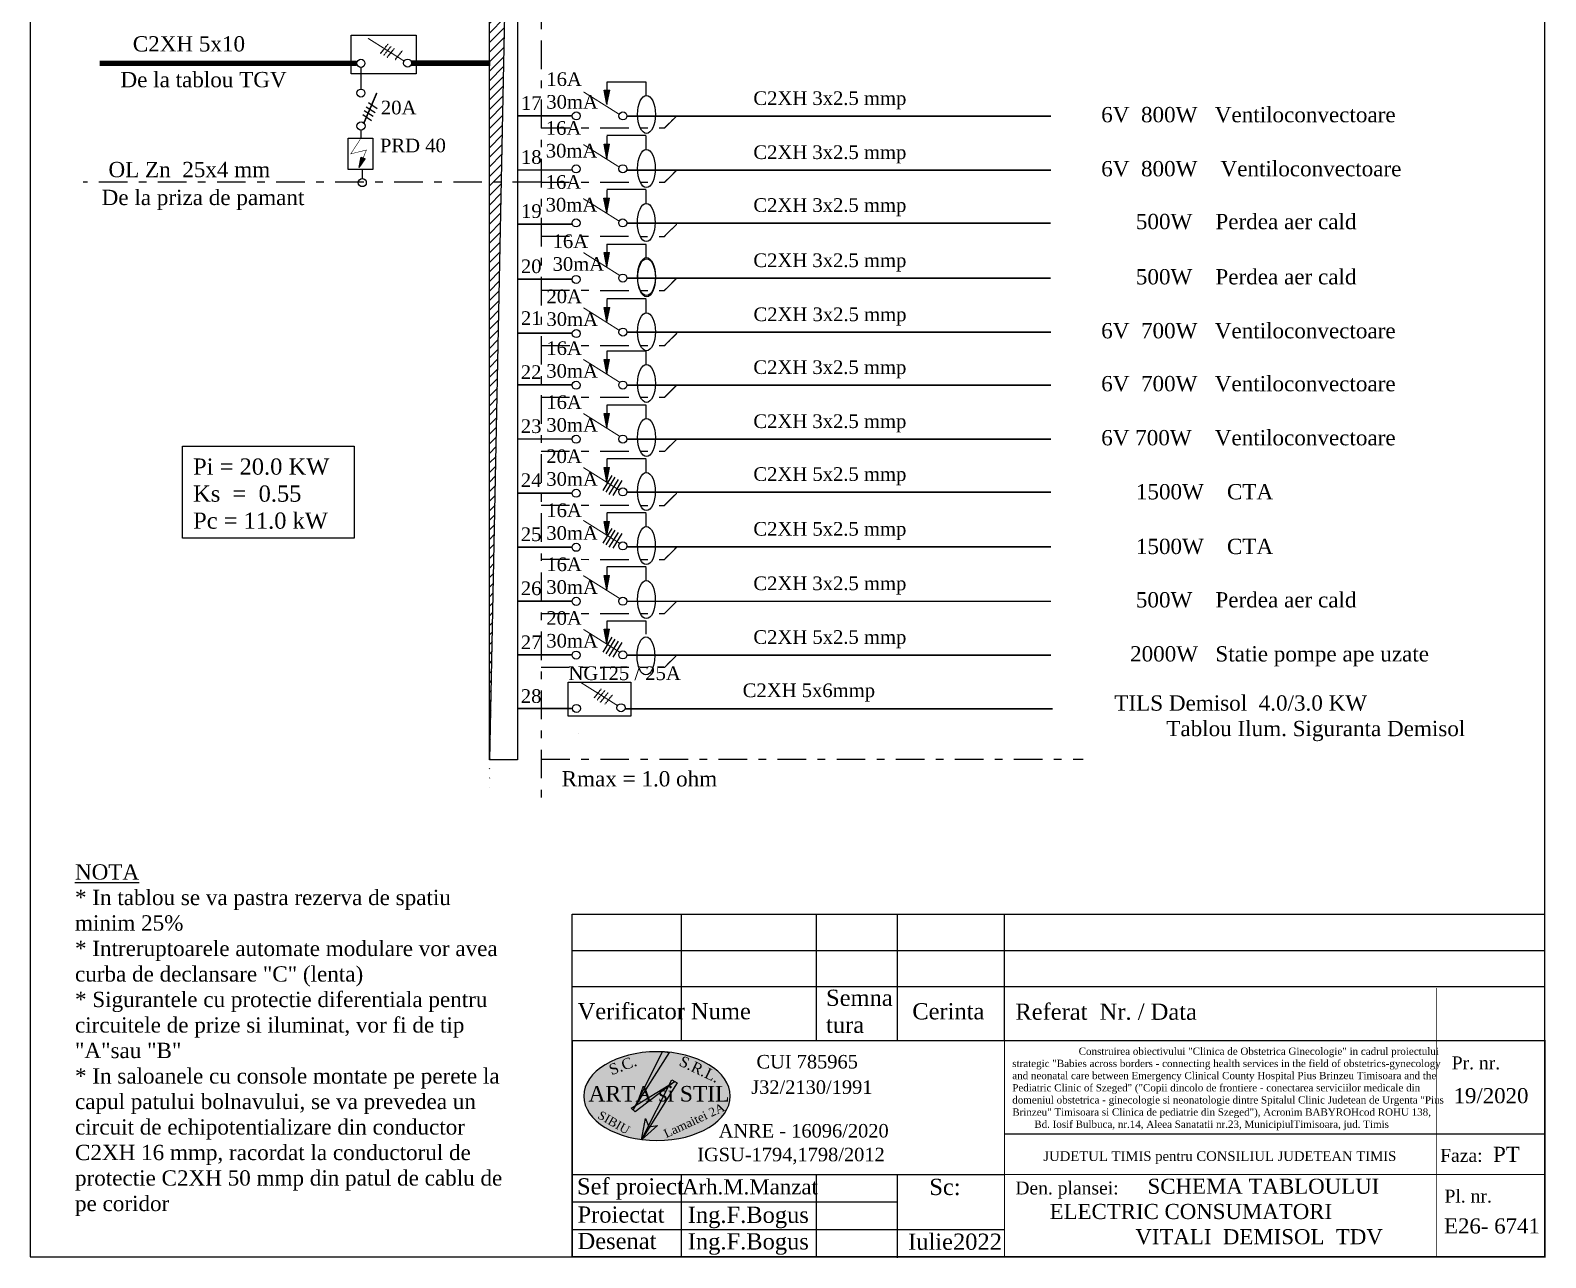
# Model space of a CAD drawing. Header units: inches. Extents: x -369701 to 85886, y 28217 to 66726.
# Drawn here: x -314203 to -300179, y 28219 to 39575 of the extents above; entities that cross this region are included whole.
import ezdxf

# ---------------------------------------------------------------- set-up
doc = ezdxf.new("R2010")
doc.units = ezdxf.units.IN
doc.header["$MEASUREMENT"] = 0
doc.linetypes.add('DOUBLE_DASHED', pattern=[1.093611, 0.529167, -0.211667, 0.141111, -0.211667])
doc.layers.add('Circuite', color=7, linetype='Continuous', lineweight=25)
doc.layers.add('Circuite incendiu', color=1, linetype='Continuous', lineweight=25)
for name, color, linetype in [('circuite iluminat normal', 7, 'Continuous'), ('ELECTRICAL', 7, 'Continuous'), ('Texte', 7, 'Continuous')]:
    doc.layers.add(name, color=color, linetype=linetype)
doc.styles.get("Standard").update_dxf_attribs({"font": 'arial.ttf'})

msp = doc.modelspace()

# ---------------------------------------------------------------- hatches: boundary and pattern name
at = {"layer": 'Circuite', "linetype": 'Continuous'}
h = msp.add_hatch(color=256, dxfattribs=at)
h.paths.add_polyline_path([(-308866, 38891), (-308866, 39021), (-308893, 39021)])
h.paths.add_polyline_path([(-308840, 39021), (-308866, 39021), (-308866, 38891)])
h = msp.add_hatch(color=256, dxfattribs=at)
h.paths.add_polyline_path([(-308866, 38891), (-308866, 39021), (-308893, 39021)])
h.paths.add_polyline_path([(-308840, 39021), (-308866, 39021), (-308866, 38891)])
h = msp.add_hatch(color=256, dxfattribs=at)
h.paths.add_polyline_path([(-308867, 38391), (-308867, 38521), (-308893, 38521)])
h.paths.add_polyline_path([(-308841, 38521), (-308867, 38521), (-308867, 38391)])
h = msp.add_hatch(color=256, dxfattribs=at)
h.paths.add_polyline_path([(-311123, 38394), (-311141, 38402), (-311157, 38312)])
h.paths.add_polyline_path([(-311103, 38386), (-311123, 38394), (-311157, 38312), (-311158, 38307)])
h = msp.add_hatch(color=256, dxfattribs=at)
h.paths.add_polyline_path([(-308868, 37891), (-308868, 38021), (-308895, 38021)])
h.paths.add_polyline_path([(-308842, 38021), (-308868, 38021), (-308868, 37891)])
h = msp.add_hatch(color=256, dxfattribs=at)
h.paths.add_polyline_path([(-308867, 37391), (-308867, 37521), (-308893, 37521)])
h.paths.add_polyline_path([(-308841, 37521), (-308867, 37521), (-308867, 37391)])
h = msp.add_hatch(color=256, dxfattribs=at)
h.paths.add_polyline_path([(-308866, 36880), (-308866, 37010), (-308893, 37010)])
h.paths.add_polyline_path([(-308840, 37010), (-308866, 37010), (-308866, 36880)])
h = msp.add_hatch(color=256, dxfattribs=at)
h.paths.add_polyline_path([(-308866, 36880), (-308866, 37010), (-308893, 37010)])
h.paths.add_polyline_path([(-308840, 37010), (-308866, 37010), (-308866, 36880)])
h = msp.add_hatch(color=256, dxfattribs=at)
h.paths.add_polyline_path([(-308867, 36402), (-308867, 36531), (-308893, 36531)])
h.paths.add_polyline_path([(-308841, 36531), (-308867, 36531), (-308867, 36402)])
h = msp.add_hatch(color=256, dxfattribs=at)
h.paths.add_polyline_path([(-308867, 36402), (-308867, 36531), (-308893, 36531)])
h.paths.add_polyline_path([(-308841, 36531), (-308867, 36531), (-308867, 36402)])
h = msp.add_hatch(color=256, dxfattribs=at)
h.paths.add_polyline_path([(-308867, 35902), (-308867, 36031), (-308893, 36031)])
h.paths.add_polyline_path([(-308841, 36031), (-308867, 36031), (-308867, 35902)])
h = msp.add_hatch(color=256, dxfattribs=at)
h.paths.add_polyline_path([(-308867, 35902), (-308867, 36031), (-308893, 36031)])
h.paths.add_polyline_path([(-308841, 36031), (-308867, 36031), (-308867, 35902)])
h = msp.add_hatch(color=256, dxfattribs=at)
h.paths.add_polyline_path([(-308867, 35402), (-308867, 35531), (-308893, 35531)])
h.paths.add_polyline_path([(-308841, 35531), (-308867, 35531), (-308867, 35402)])
h = msp.add_hatch(color=256, dxfattribs=at)
h.paths.add_polyline_path([(-308867, 35402), (-308867, 35531), (-308893, 35531)])
h.paths.add_polyline_path([(-308841, 35531), (-308867, 35531), (-308867, 35402)])
h = msp.add_hatch(color=256, dxfattribs=at)
h.paths.add_polyline_path([(-308867, 34902), (-308867, 35031), (-308893, 35031)])
h.paths.add_polyline_path([(-308841, 35031), (-308867, 35031), (-308867, 34902)])
h = msp.add_hatch(color=256, dxfattribs=at)
h.paths.add_polyline_path([(-308867, 34902), (-308867, 35031), (-308893, 35031)])
h.paths.add_polyline_path([(-308841, 35031), (-308867, 35031), (-308867, 34902)])
h = msp.add_hatch(color=256, dxfattribs=at)
h.paths.add_polyline_path([(-308867, 34402), (-308867, 34531), (-308893, 34531)])
h.paths.add_polyline_path([(-308841, 34531), (-308867, 34531), (-308867, 34402)])
h = msp.add_hatch(color=256, dxfattribs=at)
h.paths.add_polyline_path([(-308867, 34402), (-308867, 34531), (-308893, 34531)])
h.paths.add_polyline_path([(-308841, 34531), (-308867, 34531), (-308867, 34402)])
h = msp.add_hatch(color=256, dxfattribs=at)
h.paths.add_polyline_path([(-308867, 33905), (-308867, 34034), (-308893, 34034)])
h.paths.add_polyline_path([(-308841, 34034), (-308867, 34034), (-308867, 33905)])
h = msp.add_hatch(color=256, dxfattribs=at)
h.paths.add_polyline_path([(-308867, 33905), (-308867, 34034), (-308893, 34034)])
h.paths.add_polyline_path([(-308841, 34034), (-308867, 34034), (-308867, 33905)])
at = {"layer": 'Circuite incendiu'}
h = msp.add_hatch(dxfattribs=at)
h.set_pattern_fill('ANSI31', color=256, scale=500, style=0)
h.set_pattern_definition([(45, (-1910355.79, -1103089.01), (-44.1941738, 44.1941738), [])])
h.paths.add_polyline_path([(-309954, 38170), (-309843, 38170), (-309695, 45694), (-309954, 45694)])
h.paths.add_polyline_path([(-309954, 32512), (-309843, 38170), (-309954, 38170)])
at = {"layer": 'ELECTRICAL', "linetype": 'Continuous', "true_color": 0x7fd2f5}
h = msp.add_hatch(color=141, dxfattribs=at)
edge = h.paths.add_edge_path()
edge.add_ellipse((-308403, 29714), major_axis=(-678, 0), ratio=0.605763, start_angle=0, end_angle=360, ccw=False)
h.paths.add_polyline_path([(-308378, 29408), (-307807, 29675), (-307755, 29563), (-308326, 29296)], flags=9)
h.paths.add_polyline_path([(-308927, 29610), (-308631, 29442), (-308692, 29336), (-308987, 29504)], flags=24)
h.paths.add_polyline_path([(-308177, 30125), (-307805, 29948), (-307871, 29811), (-308243, 29988)], flags=25)
h.paths.add_polyline_path([(-308891, 30015), (-308624, 30116), (-308571, 29973), (-308837, 29872)], flags=25)
h.paths.add_polyline_path([(-309080, 29844), (-307739, 29844), (-307739, 29621), (-309080, 29621)], flags=25)
at = {"layer": 'ELECTRICAL', "linetype": 'Continuous'}
h = msp.add_hatch(color=1, dxfattribs=at)
h.paths.add_polyline_path([(-308286, 30119), (-308353, 30126), (-308602, 29628), (-308594, 29633)])
h.paths.add_polyline_path([(-308602, 29628), (-308642, 29604), (-308624, 29586)])
h.paths.add_polyline_path([(-308594, 29633), (-308602, 29628), (-308624, 29586)], flags=17)
h.paths.add_polyline_path([(-308296, 29803), (-308289, 29817), (-308594, 29633), (-308624, 29586), (-308605, 29568)])
h.paths.add_polyline_path([(-308238, 29848), (-308289, 29817), (-308296, 29803)], flags=17)
h.paths.add_polyline_path([(-308238, 29848), (-308296, 29803), (-308480, 29440), (-308477, 29431), (-308470, 29432), (-308217, 29836), (-308265, 29865), (-308289, 29817)])
h.paths.add_polyline_path([(-308397, 29442), (-308470, 29432), (-308547, 29310)])
h.paths.add_polyline_path([(-308470, 29432), (-308477, 29431), (-308480, 29440), (-308547, 29310)])
h.paths.add_polyline_path([(-308480, 29440), (-308509, 29508), (-308547, 29310)])

# ---------------------------------------------------------------- linework, layer by layer
at = {"layer": 'Circuite', "linetype": 'DOUBLE_DASHED', "ltscale": 500}
for p, q in [((-309476, 44402), (-309476, 32385)), ((-309476, 38170), (-313713, 38170))]:
    msp.add_line(p, q, dxfattribs=at)
at = {"layer": 'Circuite', "linetype": 'Continuous'}
for p, q in [((-308893, 39021), (-308840, 39021)), ((-308866, 38891), (-308893, 39021)), ((-308893, 39021), (-308840, 39021)), ((-308866, 39096), (-308866, 38890)), ((-308502, 39096), (-308866, 39096)), ((-308866, 38891), (-308840, 39021)), ((-308866, 38891), (-308840, 39021)), ((-308502, 38974), (-308502, 39095)), ((-311093, 38868), (-311012, 38814)), ((-311074, 38907), (-310993, 38852)), ((-311126, 38796), (-311045, 38742)), ((-311113, 38835), (-311031, 38781)), ((-308503, 38601), (-308867, 38601)), ((-308867, 38596), (-308867, 38390)), ((-308503, 38474), (-308503, 38595)), ((-308867, 38391), (-308893, 38521)), ((-308893, 38521), (-308841, 38521)), ((-308867, 38391), (-308841, 38521)), ((-311159, 38307), (-311103, 38386)), ((-311158, 38307), (-311141, 38402)), ((-311141, 38402), (-311103, 38386)), ((-308868, 37891), (-308895, 38021)), ((-308895, 38021), (-308842, 38021)), ((-308504, 38101), (-308868, 38101)), ((-308868, 38096), (-308868, 37890)), ((-308868, 37891), (-308842, 38021)), ((-308504, 37974), (-308504, 38095)), ((-308867, 37596), (-308867, 37390)), ((-308503, 37595), (-308867, 37595)), ((-308503, 37474), (-308503, 37595)), ((-308867, 37391), (-308893, 37521)), ((-308893, 37521), (-308841, 37521)), ((-308867, 37391), (-308841, 37521)), ((-308502, 37090), (-308866, 37090)), ((-308866, 37085), (-308866, 36880)), ((-308502, 36963), (-308502, 37084)), ((-308893, 37010), (-308840, 37010)), ((-308866, 36880), (-308893, 37010)), ((-308893, 37010), (-308840, 37010)), ((-308866, 36880), (-308840, 37010)), ((-308866, 36880), (-308840, 37010)), ((-308867, 36607), (-308867, 36401)), ((-308503, 36607), (-308867, 36607)), ((-308503, 36485), (-308503, 36606)), ((-308893, 36531), (-308841, 36531)), ((-308867, 36402), (-308893, 36531)), ((-308893, 36531), (-308841, 36531)), ((-308867, 36402), (-308841, 36531)), ((-308867, 36402), (-308841, 36531)), ((-308867, 36107), (-308867, 35901)), ((-308503, 36107), (-308867, 36107)), ((-308503, 35985), (-308503, 36106)), ((-308893, 36031), (-308841, 36031)), ((-308867, 35902), (-308893, 36031)), ((-308893, 36031), (-308841, 36031)), ((-308867, 35902), (-308841, 36031)), ((-308867, 35902), (-308841, 36031)), ((-308893, 35531), (-308841, 35531)), ((-308867, 35402), (-308893, 35531)), ((-308893, 35531), (-308841, 35531)), ((-308503, 35611), (-308867, 35611)), ((-308867, 35607), (-308867, 35401)), ((-308867, 35402), (-308841, 35531)), ((-308867, 35402), (-308841, 35531)), ((-308503, 35485), (-308503, 35605)), ((-308503, 35111), (-308867, 35111)), ((-308867, 35107), (-308867, 34901)), ((-308503, 34985), (-308503, 35105)), ((-308893, 35031), (-308841, 35031)), ((-308867, 34902), (-308893, 35031)), ((-308893, 35031), (-308841, 35031)), ((-308867, 34902), (-308841, 35031)), ((-308867, 34902), (-308841, 35031)), ((-308893, 34531), (-308841, 34531)), ((-308867, 34402), (-308893, 34531)), ((-308893, 34531), (-308841, 34531)), ((-308503, 34611), (-308867, 34611)), ((-308867, 34607), (-308867, 34401)), ((-308867, 34402), (-308841, 34531)), ((-308867, 34402), (-308841, 34531)), ((-308503, 34485), (-308503, 34605)), ((-308867, 34110), (-308867, 33904)), ((-308503, 34110), (-308867, 34110)), ((-308503, 33988), (-308503, 34109)), ((-308893, 34034), (-308841, 34034)), ((-308867, 33905), (-308893, 34034)), ((-308893, 34034), (-308841, 34034)), ((-308867, 33905), (-308841, 34034)), ((-308867, 33905), (-308841, 34034))]:
    msp.add_line(p, q, dxfattribs=at)
at = {"layer": 'Circuite'}
for p, q in [((-308901, 35318), (-308817, 35456)), ((-308873, 35302), (-308789, 35440)), ((-308844, 35281), (-308760, 35419)), ((-308809, 35271), (-308724, 35409)), ((-308902, 34830), (-308817, 34967)), ((-308874, 34814), (-308789, 34951)), ((-308844, 34793), (-308760, 34930)), ((-308809, 34783), (-308725, 34920)), ((-308901, 33821), (-308817, 33959)), ((-308873, 33806), (-308789, 33943)), ((-308844, 33784), (-308760, 33922)), ((-308809, 33774), (-308724, 33912))]:
    msp.add_line(p, q, dxfattribs=at)
at = {"layer": 'Circuite', "linetype": 'Continuous', "ltscale": 2}
msp.add_line((-305181, 29365), (-300179, 29365), dxfattribs=at)
at = {"layer": 'Circuite', "linetype": 'Continuous'}
for points in [[(-300187, 28227), (-300187, 46304), (-314203, 46304), (-314203, 28227)], [(-311232, 39531), (-310631, 39531), (-310631, 39173), (-311232, 39173)], [(-311260, 38579), (-311034, 38579), (-311034, 38288), (-311260, 38288)], [(-312795, 35729), (-311206, 35729), (-311206, 34875), (-312795, 34875)]]:
    msp.add_lwpolyline(points, close=True, dxfattribs=at)
at = {"layer": 'Circuite', "linetype": 'Continuous', "flags": 128}
for points, const_width in [([(-311142, 39237), (-311142, 39032)], 10.1), ([(-311115, 38719), (-310996, 38996)], 15), ([(-311149, 38567), (-311237, 38432), (-311092, 38468), (-311149, 38330), (-311149, 38330)], 5.06), ([(-311142, 38652), (-311142, 38579)], 10.1), ([(-311130, 38288), (-311130, 38202)], 10.1)]:
    msp.add_lwpolyline(points, dxfattribs=dict(at, const_width=const_width))
at = {"layer": 'Circuite', "linetype": 'Continuous'}
for centre in [(-311143, 38995), (-311142, 38690), (-311130, 38166)]:
    msp.add_circle(centre, 37.2, dxfattribs=at)
for centre in [(-308500, 38797), (-308500, 38797), (-308500, 38797), (-308501, 38297), (-308502, 37797), (-308500, 37297), (-308499, 37286), (-308500, 36786), (-308500, 36308), (-308500, 35808), (-308501, 35308), (-308501, 34808), (-308501, 34308), (-308505, 33787)]:
    msp.add_ellipse(centre, major_axis=(0, 176), ratio=0.466655, dxfattribs=at)
at = {"layer": 'circuite iluminat normal'}
msp.add_lwpolyline([(-309954, 45694), (-309695, 45694), (-309695, 32825), (-309954, 32825)], close=True, dxfattribs=at)
at = {"layer": 'ELECTRICAL', "linetype": 'Continuous'}
for p, q in [((-309695, 45694), (-309954, 32825)), ((-311180, 39270), (-311180, 39270)), ((-309133, 33289), (-309133, 33289)), ((-309127, 33067), (-309127, 33067)), ((-308353, 30126), (-308624, 29586)), ((-308624, 29586), (-308286, 30119)), ((-308353, 30126), (-308286, 30119)), ((-308642, 29604), (-308238, 29848)), ((-308238, 29848), (-308605, 29568)), ((-308547, 29310), (-308265, 29865)), ((-308217, 29836), (-308547, 29310)), ((-308265, 29865), (-308217, 29836)), ((-308605, 29568), (-308642, 29604)), ((-308547, 29310), (-308509, 29508)), ((-308509, 29508), (-308477, 29431)), ((-308397, 29442), (-308547, 29310)), ((-308477, 29431), (-308397, 29442))]:
    msp.add_line(p, q, dxfattribs=at)
at = {"layer": 'ELECTRICAL', "linetype": 'DOUBLE_DASHED'}
for p, q in [((-310961, 39362), (-310892, 39448)), ((-310931, 39344), (-310862, 39430)), ((-310901, 39324), (-310831, 39410)), ((-310826, 39303), (-310757, 39389)), ((-308332, 38672), (-308219, 38786)), ((-308333, 38169), (-308219, 38283)), ((-308333, 38169), (-308219, 38283)), ((-308334, 37669), (-308220, 37783)), ((-308334, 37669), (-308220, 37783)), ((-308333, 37169), (-308219, 37283)), ((-308332, 36659), (-308218, 36772)), ((-308333, 36180), (-308219, 36294)), ((-308333, 35680), (-308219, 35794)), ((-308333, 35180), (-308219, 35294)), ((-308333, 34680), (-308219, 34794)), ((-308333, 34180), (-308219, 34294)), ((-308333, 33683), (-308219, 33797)), ((-308985, 33398), (-308916, 33484)), ((-308956, 33380), (-308886, 33466)), ((-308925, 33360), (-308856, 33446)), ((-308883, 33341), (-308814, 33428))]:
    msp.add_line(p, q, dxfattribs=at)
at = {"layer": 'ELECTRICAL', "linetype": 'DOUBLE_DASHED', "ltscale": 500}
for p, q in [((-309475, 38673), (-308332, 38672)), ((-309476, 38170), (-308333, 38169)), ((-309477, 37670), (-308334, 37669)), ((-309476, 37170), (-308333, 37169)), ((-309475, 36659), (-308332, 36659)), ((-309476, 36181), (-308333, 36180)), ((-309476, 35681), (-308333, 35680)), ((-309476, 35181), (-308333, 35180)), ((-309476, 34681), (-308333, 34680)), ((-309476, 34181), (-308333, 34180)), ((-309476, 33684), (-308333, 33683)), ((-309474, 32832), (-304458, 32833))]:
    msp.add_line(p, q, dxfattribs=at)
at = {"layer": 'ELECTRICAL', "linetype": 'Continuous', "flags": 128}
for points, const_width in [([(-310743, 39291), (-311078, 39502)], 10.1), ([(-311181, 39270), (-313560, 39270)], 50.6), ([(-310675, 39271), (-309944, 39271)], 50.6), ([(-308747, 38795), (-309083, 39006)], 10.1), ([(-308747, 38795), (-309083, 39006)], 10.1), ([(-309696, 38783), (-309187, 38783)], 15.2), ([(-308681, 38781), (-304758, 38781)], 15.2), ([(-308749, 38308), (-309084, 38519)], 10.1), ([(-308749, 38308), (-309084, 38519)], 10.1), ([(-308749, 38308), (-309084, 38519)], 10.1), ([(-309696, 38283), (-309188, 38283)], 15.2), ([(-308681, 38281), (-304758, 38281)], 15.2), ([(-308750, 37808), (-309086, 38019)], 10.1), ([(-308750, 37808), (-309086, 38019)], 10.1), ([(-308750, 37808), (-309086, 38019)], 10.1), ([(-309698, 37783), (-309189, 37783)], 15.2), ([(-308681, 37792), (-304759, 37792)], 15.2), ([(-308749, 37308), (-309084, 37519)], 10.1), ([(-308749, 37308), (-309084, 37519)], 10.1), ([(-308749, 37308), (-309084, 37519)], 10.1), ([(-309696, 37272), (-309188, 37272)], 15.2), ([(-308681, 37281), (-304759, 37281)], 15.2), ([(-308748, 36797), (-309083, 37008)], 10.1), ([(-308748, 36797), (-309083, 37008)], 10.1), ([(-308748, 36797), (-309083, 37008)], 10.1), ([(-309695, 36772), (-309187, 36772)], 15.2), ([(-308680, 36782), (-304758, 36782)], 15.2), ([(-308748, 36319), (-309084, 36530)], 10.1), ([(-308748, 36319), (-309084, 36530)], 10.1), ([(-308748, 36319), (-309084, 36530)], 10.1), ([(-309696, 36294), (-309188, 36294)], 15.2), ([(-309696, 36294), (-309188, 36294)], 15.2), ([(-308680, 36292), (-304758, 36292)], 15.2), ([(-308748, 35819), (-309084, 36030)], 10.1), ([(-308748, 35819), (-309084, 36030)], 10.1), ([(-308748, 35819), (-309084, 36030)], 10.1), ([(-309696, 35794), (-309188, 35794)], 15.2), ([(-309696, 35794), (-309188, 35794)], 15.2), ([(-308680, 35792), (-304758, 35792)], 15.2), ([(-308749, 35319), (-309084, 35530)], 10.1), ([(-308749, 35319), (-309084, 35530)], 10.1), ([(-308749, 35319), (-309084, 35530)], 10.1), ([(-309695, 35294), (-309187, 35294)], 15.2), ([(-308681, 35303), (-304758, 35303)], 15.2), ([(-308749, 34830), (-309085, 35041)], 10.1), ([(-309696, 34794), (-309188, 34794)], 15.2), ([(-308682, 34797), (-304758, 34797)], 15.2), ([(-308749, 34319), (-309085, 34530)], 10.1), ([(-308749, 34319), (-309085, 34530)], 10.1), ([(-308749, 34319), (-309085, 34530)], 10.1), ([(-309696, 34294), (-309188, 34294)], 15.2), ([(-308681, 34292), (-304758, 34292)], 15.2), ([(-308749, 33822), (-309084, 34033)], 10.1), ([(-308749, 33822), (-309084, 34033)], 10.1), ([(-308749, 33822), (-309084, 34033)], 10.1), ([(-309696, 33797), (-309188, 33797)], 15.2), ([(-308681, 33795), (-304758, 33795)], 15.2), ([(-308767, 33327), (-309103, 33538)], 10.1), ([(-309696, 33300), (-309188, 33300)], 15.2), ([(-308692, 33297), (-304741, 33297)], 15.2)]:
    msp.add_lwpolyline(points, dxfattribs=dict(at, const_width=const_width))
at = {"layer": 'ELECTRICAL', "linetype": 'Continuous'}
msp.add_lwpolyline([(-309226, 33544), (-308644, 33544), (-308644, 33230), (-309226, 33230)], close=True, dxfattribs=at)
for centre in [(-311143, 39270), (-310711, 39272), (-309150, 38784), (-308718, 38783), (-309151, 38293), (-308719, 38294), (-309152, 37793), (-308720, 37794), (-309151, 37270), (-308719, 37283), (-309150, 36770), (-308718, 36783), (-308718, 36783), (-309151, 36292), (-308719, 36293), (-308719, 36293), (-309151, 35792), (-308719, 35793), (-308719, 35793), (-308719, 35305), (-308719, 35305), (-309151, 35292), (-309151, 34792), (-308719, 34805), (-308719, 34805), (-309151, 34292), (-308719, 34293), (-308719, 34293), (-309151, 33795), (-308719, 33796), (-308719, 33796), (-309148, 33301), (-308736, 33307)]:
    msp.add_circle(centre, 37.2, dxfattribs=at)
at = {"layer": 'ELECTRICAL', "linetype": 'Continuous', "extrusion": (0, 0, -1)}
msp.add_ellipse((-308403, 29714), major_axis=(-678, 0), ratio=0.605763, dxfattribs=at)
at = {"layer": 'Texte', "linetype": 'Continuous'}
for p, q in [((-308176, 30562), (-308176, 31397)), ((-306926, 30562), (-306926, 31397)), ((-306176, 30562), (-306176, 31397)), ((-305187, 30562), (-305187, 31397)), ((-308176, 30227), (-308176, 31062)), ((-306926, 30227), (-306926, 31062)), ((-306176, 30227), (-306176, 31062)), ((-305187, 30227), (-305187, 31062)), ((-309187, 28989), (-305187, 28989)), ((-308176, 28227), (-308177, 28990)), ((-306926, 28227), (-306926, 28989)), ((-306176, 28219), (-306176, 28989)), ((-309187, 28735), (-306176, 28735)), ((-309187, 28481), (-305187, 28481))]:
    msp.add_line(p, q, dxfattribs=at)
at = {"layer": 'Texte', "linetype": 'Continuous', "flags": 128}
for points in [[(-309187, 30897), (-309187, 31397), (-300187, 31397)], [(-309187, 30897), (-309187, 31397), (-300187, 31397)], [(-309187, 30562), (-309187, 31062), (-300187, 31062)], [(-309187, 30562), (-309187, 31062), (-300187, 31062)], [(-309187, 30227), (-309187, 30727), (-300187, 30727)]]:
    msp.add_lwpolyline(points, dxfattribs=at)
at = {"layer": 'Texte', "linetype": 'Continuous'}
for points, const_width in [([(-301187, 28227), (-301187, 30715)], 5), ([(-305187, 28227), (-305187, 30227)], 10), ([(-309187, 28989), (-305187, 28989)], 10), ([(-305187, 28989), (-300187, 28989)], 10)]:
    msp.add_lwpolyline(points, dxfattribs=dict(at, const_width=const_width))
at = {"layer": 'Texte', "linetype": 'Continuous', "const_width": 15}
msp.add_lwpolyline([(-300187, 28227), (-309187, 28227), (-309187, 30227), (-300187, 30227)], close=True, dxfattribs=at)

# ---------------------------------------------------------------- texts
at = {"layer": 'Circuite', "linetype": 'Continuous', "attachment_point": 1}
for s, insert, char_height, width in [('{\\fTimes New Roman|b0|i0|c0|p18;16A\\P30mA}', (-309427, 39187), 126.25, 407.03), ('{\\fTimes New Roman|b0|i0|c0|p18;16A\\P30mA}', (-309427, 39187), 126.25, 407.03), ('{\\fTimes New Roman|b0|i0|c0|p18;16A\\P30mA}', (-309432, 38735), 126.25, 407.03), ('{\\fTimes New Roman|b0|i0|c0|p18;PRD 40}', (-310967, 38573), 126.38, 1127.52), ('{\\fTimes New Roman|b0|i0|c0|p18;16A\\P30mA}', (-309433, 38235), 126.25, 407.03), ('{\\fTimes New Roman|b0|i0|c0|p18;16A\\P30mA}', (-309369, 37687), 126.25, 407.03), ('{\\fTimes New Roman|b0|i0|c0|p18;20A\\P30mA}', (-309426, 37177), 126.25, 407.03), ('{\\fTimes New Roman|b0|i0|c0|p18;16A\\P30mA}', (-309427, 36698), 126.25, 407.03), ('{\\fTimes New Roman|b0|i0|c0|p18;16A\\P30mA}', (-309427, 36198), 126.25, 407.03), ('{\\fTimes New Roman|b0|i0|c0|p18;20A\\P30mA}', (-309427, 35698), 126.25, 407.03), ('{\\fTimes New Roman|b0|i0|c0|p18;16A\\P30mA}', (-309427, 35198), 126.25, 407.03), ('{\\fTimes New Roman|b0|i0|c0|p18;16A\\P30mA}', (-309427, 34698), 126.25, 407.03), ('{\\fTimes New Roman|b0|i0|c0|p18;20A\\P30mA}', (-309427, 34201), 126.25, 407.03)]:
    msp.add_mtext(s, dxfattribs=dict(at, insert=insert, char_height=char_height, width=width))
at = {"layer": 'ELECTRICAL', "linetype": 'DOUBLE_DASHED', "attachment_point": 1}
for s, insert, char_height, width in [('{\\fTimes New Roman|b0|i0|c0|p18;    C2XH 5x10}', (-313468, 39521), 141.54, 2813.98), ('{\\fTimes New Roman|b0|i0|c0|p18;C2XH 3x2.5 mmp}', (-307511, 39011), 126.38, 2813.98), ('{\\fTimes New Roman|b0|i0|c0|p18;6V  800W   Ventiloconvectoare}', (-304292, 38866), 141.54, 8555.18), ('{\\fTimes New Roman|b0|i0|c0|p18;C2XH 3x2.5 mmp}', (-307511, 38511), 126.38, 2813.98), ('{\\fTimes New Roman|b0|i0|c0|p18;OL Zn  25x4 mm}', (-313479, 38358), 141.54, 1941.33), ('{\\fTimes New Roman|b0|i0|c0|p18;6V  800W    Ventiloconvectoare}', (-304292, 38366), 141.54, 8555.18), ('{\\fTimes New Roman|b0|i0|c0|p18;C2XH 3x2.5 mmp}', (-307511, 38022), 126.38, 2813.98), ('{\\fTimes New Roman|b0|i0|c0|p18;      500W    Perdea aer cald}', (-304292, 37877), 141.54, 8555.18), ('{\\fTimes New Roman|b0|i0|c0|p18;C2XH 3x2.5 mmp}', (-307511, 37511), 126.38, 2813.98), ('{\\fTimes New Roman|b0|i0|c0|p18;      500W    Perdea aer cald}', (-304292, 37366), 141.54, 8555.18), ('{\\fTimes New Roman|b0|i0|c0|p18;C2XH 3x2.5 mmp}', (-307510, 37011), 126.38, 2813.98), ('{\\fTimes New Roman|b0|i0|c0|p18;6V  700W   Ventiloconvectoare}', (-304292, 36867), 141.54, 8555.18), ('{\\fTimes New Roman|b0|i0|c0|p18;C2XH 3x2.5 mmp}', (-307511, 36522), 126.38, 2813.98), ('{\\fTimes New Roman|b0|i0|c0|p18;6V  700W   Ventiloconvectoare}', (-304292, 36377), 141.54, 8555.18), ('{\\fTimes New Roman|b0|i0|c0|p18;C2XH 3x2.5 mmp}', (-307511, 36022), 126.38, 2813.98), ('{\\fTimes New Roman|b0|i0|c0|p18;6V 700W    Ventiloconvectoare}', (-304292, 35877), 141.54, 8555.18), ('{\\fTimes New Roman|b0|i0|c0|p18;C2XH 5x2.5 mmp}', (-307511, 35533), 126.38, 2813.98), ('{\\fTimes New Roman|b0|i0|c0|p18;      1500W    CTA}', (-304292, 35377), 141.54, 8555.18), ('{\\fTimes New Roman|b0|i0|c0|p18;C2XH 5x2.5 mmp}', (-307511, 35026), 126.38, 2813.98), ('{\\fTimes New Roman|b0|i0|c0|p18;      1500W    CTA}', (-304292, 34871), 141.54, 8555.18), ('{\\fTimes New Roman|b0|i0|c0|p18;C2XH 3x2.5 mmp}', (-307511, 34522), 126.38, 2813.98), ('{\\fTimes New Roman|b0|i0|c0|p18;      500W    Perdea aer cald}', (-304292, 34377), 141.54, 8555.18), ('{\\fTimes New Roman|b0|i0|c0|p18;C2XH 5x2.5 mmp}', (-307511, 34025), 126.38, 2813.98), ('{\\fTimes New Roman|b0|i0|c0|p18;     2000W   Statie pompe ape uzate}', (-304292, 33877), 141.54, 8555.18), ('{\\fTimes New Roman|b0|i0|c0|p18;C2XH 5x6mmp}', (-307610, 33532), 126.38, 2814.07), ('{\\fTimes New Roman|b0|i0|c0|p18; TILS Demisol  4.0/3.0 KW  \\P          Tablou Ilum. Siguranta Demisol}', (-304224, 33422), 141.54, 8555.43), ('{\\fTimes New Roman|b0|i0|c0|p18;Rmax = 1.0 ohm}', (-309285, 32721), 141.54, 8555.18), ('{\\fTimes New Roman|b0|i0|c0|p18;\\LNOTA\\P\\l* In tablou se va pastra rezerva de spatiu minim 25%\\P* Intreruptoarele automate modulare vor avea curba de declansare "C" (lenta)\\P* Sigurantele cu protectie diferentiala pentru circuitele de prize si iluminat, vor fi de tip "A"sau "B"\\P* In saloanele cu console montate pe perete la capul patului bolnavului, se va prevedea un circuit de echipotentializare din conductor C2XH 16 mmp, racordat la conductorul de protectie C2XH 50 mmp din patul de cablu de pe coridor}', (-313789, 31859), 141.541, 3974.27)]:
    msp.add_mtext(s, dxfattribs=dict(at, insert=insert, char_height=char_height, width=width))
at = {"layer": 'ELECTRICAL', "linetype": 'Continuous', "attachment_point": 1}
for s, insert, char_height, width in [('{\\fTimes New Roman|b0|i0|c0|p18;         De la tablou TGV\\P                         }', (-313849, 39190), 141.54, 3139.93), ('{\\fTimes New Roman|b0|i0|c0|p18;20A}', (-310958, 38924), 126.38, 407.44), ('{\\fTimes New Roman|b0|i0|c0|p18;17}', (-309662, 38966), 126.38, 407.44), ('{\\fTimes New Roman|b0|i0|c0|p18;18}', (-309662, 38466), 126.38, 407.44), ('{\\fTimes New Roman|b0|i0|c0|p18;De la priza de pamant}', (-313542, 38100), 141.54, 3139.93), ('{\\fTimes New Roman|b0|i0|c0|p18;19}', (-309661, 37966), 126.38, 407.44), ('{\\fTimes New Roman|b0|i0|c0|p18;20}', (-309662, 37455), 126.38, 407.44), ('{\\fTimes New Roman|b0|i0|c0|p18;21}', (-309662, 36976), 126.38, 407.44), ('{\\fTimes New Roman|b0|i0|c0|p18;22}', (-309663, 36476), 126.38, 407.44), ('{\\fTimes New Roman|b0|i0|c0|p18;23}', (-309663, 35976), 126.38, 407.44), ('{\\fTimes New Roman|b0|i0|c0|p18;\\C1;Pi\\fTimes New Roman|b1|i0|c0|p18; \\fTimes New Roman|b0|i0|c0|p18;= 20.0 KW\\PKs  =  0.55\\PPc\\fTimes New Roman|b1|i0|c0|p18; \\fTimes New Roman|b0|i0|c0|p18;= 11.0 kW}', (-312696, 35614), 150, 1841.24), ('{\\fTimes New Roman|b0|i0|c0|p18;24}', (-309663, 35476), 126.38, 407.44), ('{\\fTimes New Roman|b0|i0|c0|p18;25}', (-309663, 34976), 126.38, 407.44), ('{\\fTimes New Roman|b0|i0|c0|p18;26}', (-309663, 34476), 126.38, 407.44), ('{\\fTimes New Roman|b0|i0|c0|p18;27}', (-309663, 33976), 126.38, 407.44), ('{\\fTimes New Roman|b0|i0|c0|p18;NG125 / 25A }', (-309222, 33690), 126.37, 35377.62), ('{\\fTimes New Roman|b0|i0|c0|p18;28}', (-309663, 33479), 126.38, 407.44)]:
    msp.add_mtext(s, dxfattribs=dict(at, insert=insert, char_height=char_height, width=width))
at = {"layer": 'Texte', "linetype": 'Continuous', "attachment_point": 1}
for s, insert, char_height, width in [('\\fTimes New Roman|b0|i0|c0|p18;Verificator', (-309138, 30575), 150, 957.75), ('\\fTimes New Roman|b0|i0|c0|p18;Nume', (-308088, 30575), 150, 957.8), ('\\fTimes New Roman|b0|i0|c0|p18;Semna\\Ptura', (-306838, 30699), 150, 957.8), ('\\fTimes New Roman|b0|i0|c0|p18;Cerinta ', (-306040, 30574), 150, 713.5), ('{\\fTimes New Roman|b0|i0|c0|p18;19/2020}', (-301031, 29788), 140, 1414.36), ('{\\fTimes New Roman|b0|i0|c0|p18;Faza:}', (-301155, 29226), 120, 1414.36), ('{\\fTimes New Roman|b0|i0|c0|p18;  PT }', (-300771, 29245), 140, 1414.36), ('{\\fTimes New Roman|b0|i0|c0|p18;Sef proiect}', (-309143, 28954), 150, 1016.64), ('{\\fTimes New Roman|b0|i0|c0|p18;Arh.M.Manzat}', (-308171, 28945), 140, 1423.27), ('{\\fTimes New Roman|b0|i0|c0|p18;  Sc:}', (-305996, 28949), 150, 713.5), ('{\\fTimes New Roman|b0|i0|c0|p18;                \\H0.93333x;SCHEMA TABLOULUI ELECTRIC CONSUMATORI \\P               VITALI  DEMISOL  \\C1;TDV}', (-304769, 28950), 150, 3496), ('{\\fTimes New Roman|b0|i0|c0|p18;Proiectat}', (-309138, 28693), 150, 957.75), ('{\\fTimes New Roman|b0|i0|c0|p18;Ing.F.Bogus}', (-308118, 28691), 150, 957.75), ('{\\fTimes New Roman|b0|i0|c0|p18; E26- 6741}', (-301172, 28583), 140, 1414.36), ('{\\fTimes New Roman|b0|i0|c0|p18;Desenat}', (-309138, 28449), 150, 957.75), ('{\\fTimes New Roman|b0|i0|c0|p18;Ing.F.Bogus}', (-308118, 28445), 150, 957.75), ('{\\fTimes New Roman|b0|i0|c0|p18;Iulie2022}', (-306079, 28442), 150, 1534.79)]:
    msp.add_mtext(s, dxfattribs=dict(at, insert=insert, char_height=char_height, width=width))
at = {"layer": 'Texte', "attachment_point": 1}
for s, insert, char_height, width in [('\\fTimes New Roman|b0|i0|c0|p18;Referat  Nr. / Data', (-305086, 30570), 150, 2000.85), ('{\\fTimes New Roman|b0|i0|c0|p18;                        \\H1.38x;      \\H0.97826x;Construirea obiectivului "Clinica de Obstetrica Ginecologie" in cadrul proiectului\\Pstrategic "Babies across borders - connecting health services in the field of obstetrics-gynecology and neonatal care between Emergency Clinical County Hospital Pius Brinzeu Timisoara and the Pediatric Clinic of Szeged" ("Copii dincolo de frontiere - conectarea serviciilor medicale din domeniul obstetrica - ginecologie si neonatologie dintre Spitalul Clinic Judetean de Urgenta "Pius Brinzeu" Timisoara si Clinica de pediatrie din Szeged"), Acronim BABYROHcod ROHU 138, \\P        Bd. Iosif Bulbuca, nr.14, Aleea Sanatatii nr.23, MunicipiulTimisoara, jud. Timis}', (-305115, 30163), 50, 3987.91), ('{\\fTimes New Roman|b0|i0|c0|p18;        CUI 785965 \\H1.1x; }', (-307860, 30095), 125, 4218.94), ('{\\fTimes New Roman|b0|i0|c0|p18;Pr. nr.}', (-301048, 30082), 120, 1688.6), ('{\\fTimes New Roman|b0|i0|c0|p18;ARTA si STIL }', (-309037, 29808), 144, 3081.12), ('\\pxt9;{\\fTimes New Roman|b0|i0|c0|p18;J32/2130/1991}', (-307531, 29860), 125, 4218.94), ('\\pxt12;{\\fTimes New Roman|b0|i0|c0|p18;ANRE - 16096/2020}', (-307832, 29456), 125, 4218.94), ('{\\fTimes New Roman|b0|i0|c0|p18;IGSU-1794,1798/2012}', (-308031, 29236), 125, 4218.94), ('{\\fTimes New Roman|b0|i0|c0|p18;JUDETUL TIMIS pentru CONSILIUL JUDETEAN TIMIS}', (-304827, 29204), 90, 3509.52), ('{\\fTimes New Roman|b0|i0|c0|p18;Den. plansei:   }', (-305087, 28924), 120, 1562.27), ('{\\fTimes New Roman|b0|i0|c0|p18;Pl. nr.}', (-301115, 28849), 120, 937.77)]:
    msp.add_mtext(s, dxfattribs=dict(at, insert=insert, char_height=char_height, width=width))
at = {"layer": 'Texte', "width": 3081.12, "attachment_point": 1}
for s, insert, char_height, rotation in [('{\\fTimes New Roman|b0|i0|c0|p18;S.C.}', (-308859, 30000), 100, 20.7146), ('{\\fTimes New Roman|b0|i0|c0|p18;S.R.L.}', (-308165, 30092), 100, 334.5926), ('{\\fTimes New Roman|b0|i0|c0|p18;Lamaitei 2A}', (-308351, 29398), 80, 25.0215), ('{\\fTimes New Roman|b0|i0|c0|p18;SIBIU}', (-308919, 29583), 80, 330.2913)]:
    msp.add_mtext(s, dxfattribs=dict(at, insert=insert, char_height=char_height, rotation=rotation))

doc.saveas('drawing.dxf')
